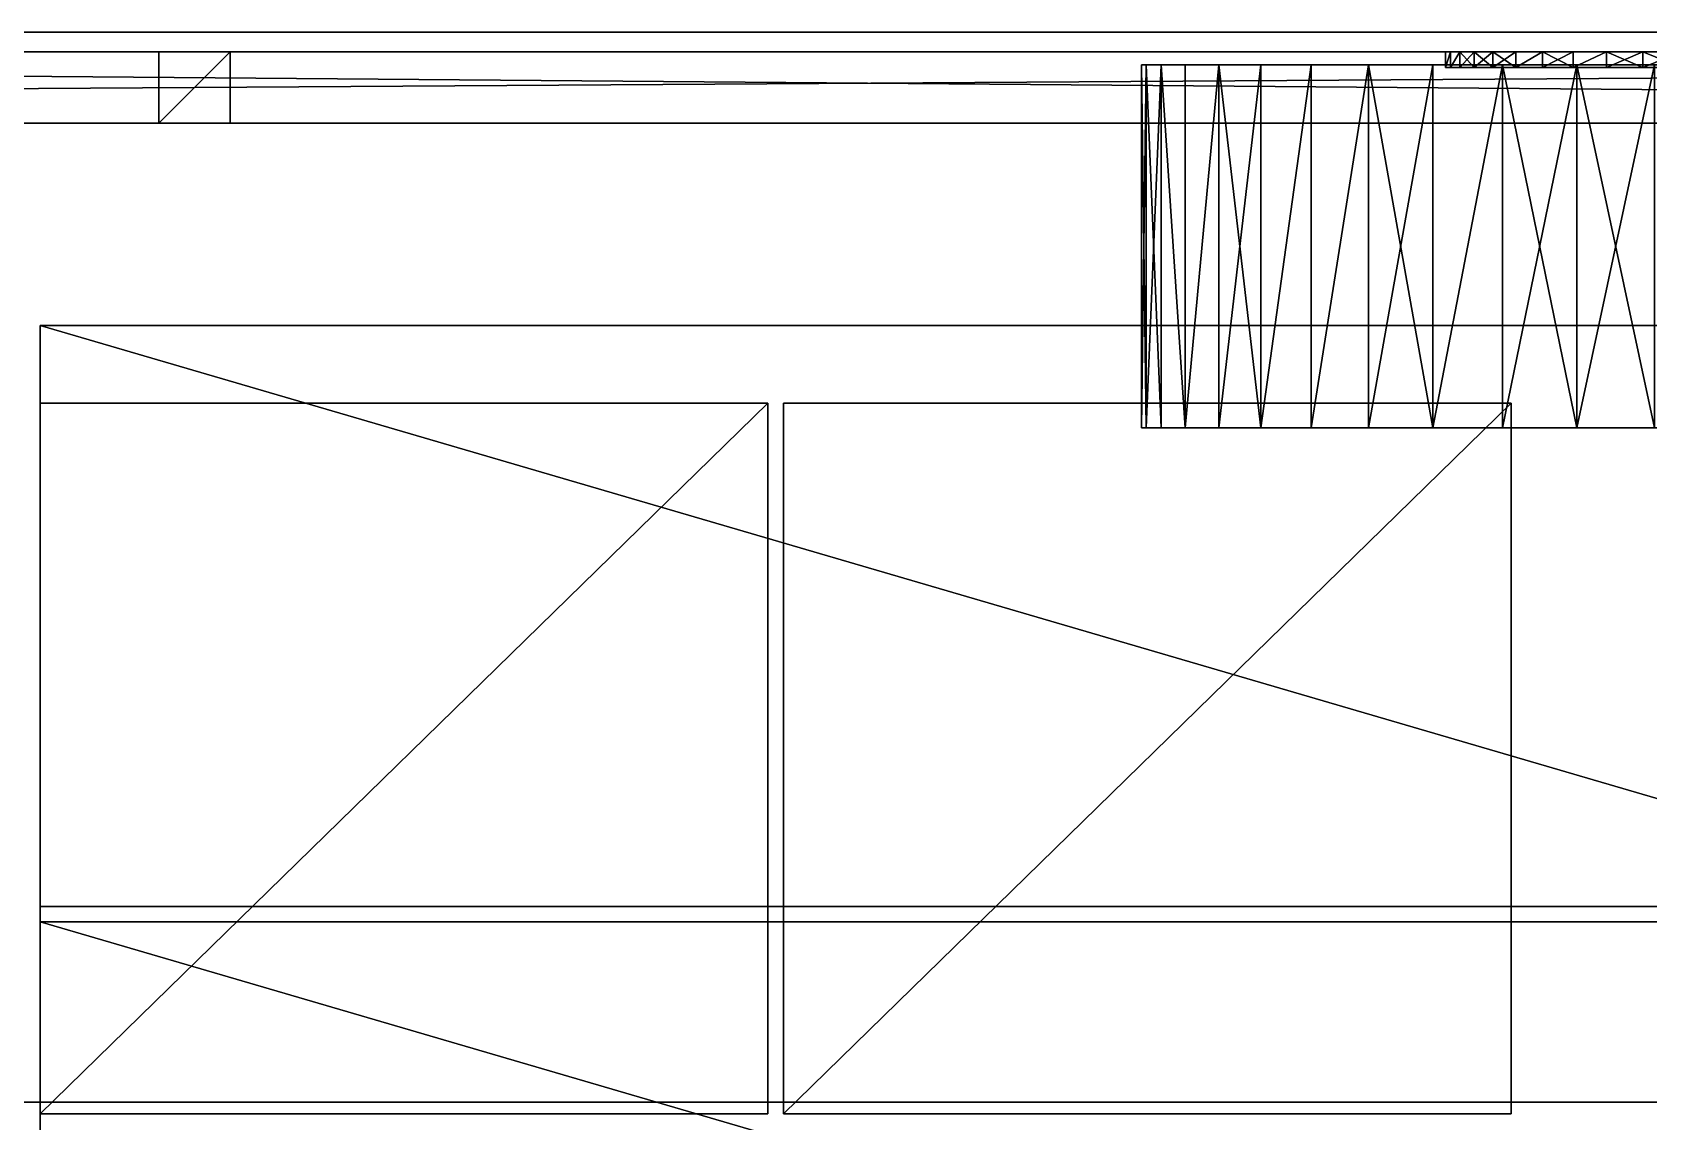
# Model space of a CAD drawing. Header units: millimetres. Extents: x -2700 to 8540, y -1280 to 1295.
# Drawn here: x 4125 to 5371, y 455 to 1295 of the extents above; entities that cross this region are included whole.
import ezdxf

# ---------------------------------------------------------------- set-up
doc = ezdxf.new("R2010")
doc.units = ezdxf.units.MM

msp = doc.modelspace()

# ---------------------------------------------------------------- linework, layer by layer
at = {"layer": 'CAD_75LAB'}
for points in [[(8540, 1295, 1180), (-40, 1295, 1180), (-40, 1295, 1250)], [(8540, 1295, 1250), (8540, 1295, 1180), (-40, 1295, 1250)], [(8540, 1225, 1180), (-40, 1225, 1180), (-40, 1295, 1180)], [(8540, 1295, 1180), (8540, 1225, 1180), (-40, 1295, 1180)], [(8540, 1225, 1250), (-40, 1295, 1250), (-40, 1225, 1250)], [(8540, 1295, 1250), (-40, 1295, 1250), (8540, 1225, 1250)], [(8540, 1280, 1090), (-40, 1280, 1090), (-40, 1280, 1180)], [(8540, 1280, 1180), (8540, 1280, 1090), (-40, 1280, 1180)], [(8540, -1280, 1090), (-40, -1280, 1090), (-40, 1280, 1090)], [(8540, 1280, 1090), (8540, -1280, 1090), (-40, 1280, 1090)], [(8540, -1280, 1180), (-40, 1280, 1180), (-40, -1280, 1180)], [(8540, 1280, 1180), (-40, 1280, 1180), (8540, -1280, 1180)], [(8540, 1280, 3775), (8540, 1280, 3720), (-40, 1280, 3720)], [(8540, 1280, 3775), (-40, 1280, 3720), (-40, 1280, 3775)], [(8540, 1280, 3720), (-40, 1225, 3720), (-40, 1280, 3720)], [(8540, 1280, 3720), (8540, 1225, 3720), (-40, 1225, 3720)], [(8540, 1280, 3775), (-40, 1280, 3775), (-40, 1225, 3775)], [(8540, 1280, 3775), (-40, 1225, 3775), (8540, 1225, 3775)], [(4222.5, 1280, 3720), (4222.5, 1280, 1180), (4222.5, 1225, 1180)], [(4222.5, 1225, 3720), (4222.5, 1280, 3720), (4222.5, 1225, 1180)], [(4222.5, 1280, 3720), (4277.5, 1280, 1180), (4222.5, 1280, 1180)], [(4277.5, 1280, 3720), (4277.5, 1280, 1180), (4222.5, 1280, 3720)], [(4277.5, 1280, 1180), (4222.5, 1225, 1180), (4222.5, 1280, 1180)], [(4277.5, 1280, 1180), (4277.5, 1225, 1180), (4222.5, 1225, 1180)], [(4277.5, 1280, 3720), (4222.5, 1280, 3720), (4222.5, 1225, 3720)], [(4277.5, 1280, 3720), (4222.5, 1225, 3720), (4277.5, 1225, 3720)], [(4277.5, 1280, 3720), (4277.5, 1225, 1180), (4277.5, 1280, 1180)], [(4277.5, 1225, 3720), (4277.5, 1225, 1180), (4277.5, 1280, 3720)], [(5214.47, 1268, 536.33), (5218.19, 1268, 568.77), (5218.19, 1280, 568.77)], [(5214.47, 1268, 536.33), (5218.19, 1280, 568.77), (5214.47, 1280, 536.33)], [(5214.47, 1268, 503.67), (5214.47, 1268, 536.33), (5214.47, 1280, 536.33)], [(5214.47, 1268, 503.67), (5214.47, 1280, 536.33), (5214.47, 1280, 503.67)], [(5214.47, 1268, 503.67), (5214.47, 1280, 503.67), (5218.19, 1280, 471.23)], [(5218.19, 1268, 471.23), (5214.47, 1268, 503.67), (5218.19, 1280, 471.23)], [(5214.47, 1280, 503.67), (5225.58, 1280, 439.42), (5218.19, 1280, 471.23)], [(5218.19, 1280, 568.77), (5214.47, 1280, 503.67), (5214.47, 1280, 536.33)], [(5236.56, 1280, 631.33), (5225.58, 1280, 439.42), (5214.47, 1280, 503.67)], [(5236.56, 1280, 631.33), (5214.47, 1280, 503.67), (5218.19, 1280, 568.77)], [(5218.19, 1268, 568.77), (5225.58, 1268, 600.58), (5225.58, 1280, 600.58)], [(5218.19, 1268, 568.77), (5225.58, 1280, 600.58), (5218.19, 1280, 568.77)], [(5218.19, 1268, 471.23), (5218.19, 1280, 471.23), (5225.58, 1280, 439.42)], [(5225.58, 1268, 439.42), (5218.19, 1268, 471.23), (5225.58, 1280, 439.42)], [(5236.56, 1280, 631.33), (5218.19, 1280, 568.77), (5225.58, 1280, 600.58)], [(5225.58, 1268, 600.58), (5236.56, 1268, 631.33), (5236.56, 1280, 631.33)], [(5225.58, 1268, 600.58), (5236.56, 1280, 631.33), (5225.58, 1280, 600.58)], [(5236.56, 1268, 408.67), (5225.58, 1268, 439.42), (5225.58, 1280, 439.42)], [(5236.56, 1268, 408.67), (5225.58, 1280, 439.42), (5236.56, 1280, 408.67)], [(5225.58, 1280, 439.42), (5250.97, 1280, 379.36), (5236.56, 1280, 408.67)], [(5225.58, 1280, 439.42), (5289.29, 1280, 326.61), (5250.97, 1280, 379.36)], [(5225.58, 1280, 439.42), (5396.24, 1280, 253.49), (5289.29, 1280, 326.61)], [(5268.62, 1280, 688.11), (5225.58, 1280, 439.42), (5236.56, 1280, 631.33)], [(5366.53, 1280, 772.95), (5225.58, 1280, 439.42), (5268.62, 1280, 688.11)], [(5524.47, 1280, 804.95), (5225.58, 1280, 439.42), (5366.53, 1280, 772.95)], [(5524.47, 1280, 804.95), (5396.24, 1280, 253.49), (5225.58, 1280, 439.42)], [(5236.56, 1268, 631.33), (5250.97, 1268, 660.64), (5250.97, 1280, 660.64)], [(5236.56, 1268, 631.33), (5250.97, 1280, 660.64), (5236.56, 1280, 631.33)], [(5250.97, 1268, 379.36), (5236.56, 1268, 408.67), (5236.56, 1280, 408.67)], [(5250.97, 1268, 379.36), (5236.56, 1280, 408.67), (5250.97, 1280, 379.36)], [(5268.62, 1280, 688.11), (5236.56, 1280, 631.33), (5250.97, 1280, 660.64)], [(5250.97, 1268, 660.64), (5268.62, 1268, 688.11), (5268.62, 1280, 688.11)], [(5250.97, 1268, 660.64), (5268.62, 1280, 688.11), (5250.97, 1280, 660.64)], [(5268.62, 1268, 351.89), (5250.97, 1268, 379.36), (5250.97, 1280, 379.36)], [(5268.62, 1268, 351.89), (5250.97, 1280, 379.36), (5268.62, 1280, 351.89)], [(5250.97, 1280, 379.36), (5289.29, 1280, 326.61), (5268.62, 1280, 351.89)], [(5268.62, 1268, 688.11), (5289.29, 1268, 713.39), (5289.29, 1280, 713.39)], [(5268.62, 1268, 688.11), (5289.29, 1280, 713.39), (5268.62, 1280, 688.11)], [(5268.62, 1268, 351.89), (5268.62, 1280, 351.89), (5289.29, 1280, 326.61)], [(5289.29, 1268, 326.61), (5268.62, 1268, 351.89), (5289.29, 1280, 326.61)], [(5338.57, 1280, 756.08), (5268.62, 1280, 688.11), (5289.29, 1280, 713.39)], [(5366.53, 1280, 772.95), (5268.62, 1280, 688.11), (5338.57, 1280, 756.08)], [(5289.29, 1268, 713.39), (5312.71, 1280, 736.14), (5289.29, 1280, 713.39)], [(5289.29, 1268, 713.39), (5312.71, 1268, 736.14), (5312.71, 1280, 736.14)], [(5312.71, 1268, 303.86), (5289.29, 1268, 326.61), (5289.29, 1280, 326.61)], [(5312.71, 1268, 303.86), (5289.29, 1280, 326.61), (5312.71, 1280, 303.86)], [(5366.53, 1280, 267.05), (5312.71, 1280, 303.86), (5289.29, 1280, 326.61)], [(5396.24, 1280, 253.49), (5366.53, 1280, 267.05), (5289.29, 1280, 326.61)], [(5338.57, 1280, 756.08), (5289.29, 1280, 713.39), (5312.71, 1280, 736.14)], [(5312.71, 1268, 736.14), (5338.57, 1280, 756.08), (5312.71, 1280, 736.14)], [(5312.71, 1268, 736.14), (5338.57, 1268, 756.08), (5338.57, 1280, 756.08)], [(5312.71, 1268, 303.86), (5312.71, 1280, 303.86), (5338.57, 1280, 283.92)], [(5338.57, 1268, 283.92), (5312.71, 1268, 303.86), (5338.57, 1280, 283.92)], [(5366.53, 1280, 267.05), (5338.57, 1280, 283.92), (5312.71, 1280, 303.86)], [(5338.57, 1268, 756.08), (5366.53, 1280, 772.95), (5338.57, 1280, 756.08)], [(5338.57, 1268, 756.08), (5366.53, 1268, 772.95), (5366.53, 1280, 772.95)], [(5366.53, 1268, 267.05), (5338.57, 1268, 283.92), (5338.57, 1280, 283.92)], [(5366.53, 1268, 267.05), (5338.57, 1280, 283.92), (5366.53, 1280, 267.05)], [(5366.53, 1268, 772.95), (5396.24, 1280, 786.51), (5366.53, 1280, 772.95)], [(5366.53, 1268, 772.95), (5396.24, 1268, 786.51), (5396.24, 1280, 786.51)], [(5396.24, 1268, 253.49), (5366.53, 1268, 267.05), (5366.53, 1280, 267.05)], [(5396.24, 1268, 253.49), (5366.53, 1280, 267.05), (5396.24, 1280, 253.49)], [(5524.47, 1280, 804.95), (5366.53, 1280, 772.95), (5396.24, 1280, 786.51)], [(4980, 990, 520), (4983.79, 990, 582.68), (4983.79, 1270, 582.68)], [(4980, 990, 520), (4983.79, 1270, 582.68), (4980, 1270, 520)], [(4983.79, 990, 457.32), (4980, 990, 520), (4980, 1270, 520)], [(4983.79, 990, 457.32), (4980, 1270, 520), (4983.79, 1270, 457.32)], [(4983.79, 1270, 582.68), (4983.79, 1270, 457.32), (4980, 1270, 520)], [(4983.79, 990, 582.68), (4995.11, 990, 644.44), (4995.11, 1270, 644.44)], [(4983.79, 990, 582.68), (4995.11, 1270, 644.44), (4983.79, 1270, 582.68)], [(4995.11, 990, 395.56), (4983.79, 990, 457.32), (4983.79, 1270, 457.32)], [(4995.11, 990, 395.56), (4983.79, 1270, 457.32), (4995.11, 1270, 395.56)], [(4983.79, 1270, 457.32), (5013.79, 1270, 335.61), (4995.11, 1270, 395.56)], [(4983.79, 1270, 457.32), (5110.77, 1270, 175.18), (5072.05, 1270, 224.61)], [(4983.79, 1270, 457.32), (5072.05, 1270, 224.61), (5013.79, 1270, 335.61)], [(4983.79, 1270, 457.32), (5375.56, 1270, 15.11), (5110.77, 1270, 175.18)], [(5013.79, 1270, 704.39), (4983.79, 1270, 582.68), (4995.11, 1270, 644.44)], [(5110.77, 1270, 864.82), (4983.79, 1270, 582.68), (5013.79, 1270, 704.39)], [(6004.89, 1270, 395.56), (4983.79, 1270, 582.68), (5110.77, 1270, 864.82)], [(6004.89, 1270, 395.56), (5375.56, 1270, 15.11), (4983.79, 1270, 457.32)], [(6004.89, 1270, 395.56), (4983.79, 1270, 457.32), (4983.79, 1270, 582.68)], [(5013.79, 990, 704.39), (5013.79, 1270, 704.39), (4995.11, 1270, 644.44)], [(4995.11, 990, 644.44), (5013.79, 990, 704.39), (4995.11, 1270, 644.44)], [(5013.79, 990, 335.61), (4995.11, 990, 395.56), (4995.11, 1270, 395.56)], [(5013.79, 990, 335.61), (4995.11, 1270, 395.56), (5013.79, 1270, 335.61)], [(5013.79, 990, 704.39), (5039.56, 1270, 761.66), (5013.79, 1270, 704.39)], [(5013.79, 990, 704.39), (5039.56, 990, 761.66), (5039.56, 1270, 761.66)], [(5013.79, 990, 335.61), (5013.79, 1270, 335.61), (5039.56, 1270, 278.34)], [(5039.56, 990, 278.34), (5013.79, 990, 335.61), (5039.56, 1270, 278.34)], [(5013.79, 1270, 335.61), (5072.05, 1270, 224.61), (5039.56, 1270, 278.34)], [(5110.77, 1270, 864.82), (5013.79, 1270, 704.39), (5039.56, 1270, 761.66)], [(5039.56, 990, 761.66), (5072.05, 1270, 815.39), (5039.56, 1270, 761.66)], [(5039.56, 990, 761.66), (5072.05, 990, 815.39), (5072.05, 1270, 815.39)], [(5072.05, 990, 224.61), (5039.56, 990, 278.34), (5039.56, 1270, 278.34)], [(5072.05, 990, 224.61), (5039.56, 1270, 278.34), (5072.05, 1270, 224.61)], [(5110.77, 1270, 864.82), (5039.56, 1270, 761.66), (5072.05, 1270, 815.39)], [(5072.05, 990, 815.39), (5110.77, 1270, 864.82), (5072.05, 1270, 815.39)], [(5072.05, 990, 815.39), (5110.77, 990, 864.82), (5110.77, 1270, 864.82)], [(5072.05, 990, 224.61), (5072.05, 1270, 224.61), (5110.77, 1270, 175.18)], [(5110.77, 990, 175.18), (5072.05, 990, 224.61), (5110.77, 1270, 175.18)], [(5110.77, 990, 864.82), (5155.18, 1270, 909.23), (5110.77, 1270, 864.82)], [(5110.77, 990, 864.82), (5155.18, 990, 909.23), (5155.18, 1270, 909.23)], [(5110.77, 990, 175.18), (5110.77, 1270, 175.18), (5155.18, 1270, 130.77)], [(5155.18, 990, 130.77), (5110.77, 990, 175.18), (5155.18, 1270, 130.77)], [(5204.61, 1270, 92.05), (5155.18, 1270, 130.77), (5110.77, 1270, 175.18)], [(5375.56, 1270, 15.11), (5204.61, 1270, 92.05), (5110.77, 1270, 175.18)], [(6004.89, 1270, 395.56), (5110.77, 1270, 864.82), (5155.18, 1270, 909.23)], [(5155.18, 990, 909.23), (5204.61, 1270, 947.95), (5155.18, 1270, 909.23)], [(5155.18, 990, 909.23), (5204.61, 990, 947.95), (5204.61, 1270, 947.95)], [(5204.61, 990, 92.05), (5155.18, 990, 130.77), (5155.18, 1270, 130.77)], [(5204.61, 990, 92.05), (5155.18, 1270, 130.77), (5204.61, 1270, 92.05)], [(5315.61, 1270, 1006.21), (5155.18, 1270, 909.23), (5204.61, 1270, 947.95)], [(6004.89, 1270, 395.56), (5155.18, 1270, 909.23), (5315.61, 1270, 1006.21)], [(5204.61, 990, 947.95), (5258.34, 1270, 980.44), (5204.61, 1270, 947.95)], [(5204.61, 990, 947.95), (5258.34, 990, 980.44), (5258.34, 1270, 980.44)], [(5204.61, 990, 92.05), (5204.61, 1270, 92.05), (5258.34, 1270, 59.56)], [(5258.34, 990, 59.56), (5204.61, 990, 92.05), (5258.34, 1270, 59.56)], [(5375.56, 1270, 15.11), (5258.34, 1270, 59.56), (5204.61, 1270, 92.05)], [(5315.61, 1270, 1006.21), (5204.61, 1270, 947.95), (5258.34, 1270, 980.44)], [(5214.47, 1268, 503.67), (5218.19, 1268, 471.23), (5225.58, 1268, 439.42)], [(5218.19, 1268, 568.77), (5214.47, 1268, 536.33), (5214.47, 1268, 503.67)], [(5236.56, 1268, 631.33), (5214.47, 1268, 503.67), (5225.58, 1268, 439.42)], [(5236.56, 1268, 631.33), (5218.19, 1268, 568.77), (5214.47, 1268, 503.67)], [(5236.56, 1268, 631.33), (5225.58, 1268, 600.58), (5218.19, 1268, 568.77)], [(5225.58, 1268, 439.42), (5236.56, 1268, 408.67), (5250.97, 1268, 379.36)], [(5225.58, 1268, 439.42), (5250.97, 1268, 379.36), (5289.29, 1268, 326.61)], [(5225.58, 1268, 439.42), (5289.29, 1268, 326.61), (5396.24, 1268, 253.49)], [(5268.62, 1268, 688.11), (5236.56, 1268, 631.33), (5225.58, 1268, 439.42)], [(5366.53, 1268, 772.95), (5268.62, 1268, 688.11), (5225.58, 1268, 439.42)], [(5524.47, 1268, 804.95), (5366.53, 1268, 772.95), (5225.58, 1268, 439.42)], [(5524.47, 1268, 804.95), (5225.58, 1268, 439.42), (5396.24, 1268, 253.49)], [(5268.62, 1268, 688.11), (5250.97, 1268, 660.64), (5236.56, 1268, 631.33)], [(5250.97, 1268, 379.36), (5268.62, 1268, 351.89), (5289.29, 1268, 326.61)], [(5258.34, 990, 980.44), (5315.61, 1270, 1006.21), (5258.34, 1270, 980.44)], [(5258.34, 990, 980.44), (5315.61, 990, 1006.21), (5315.61, 1270, 1006.21)], [(5315.61, 990, 33.79), (5258.34, 990, 59.56), (5258.34, 1270, 59.56)], [(5315.61, 990, 33.79), (5258.34, 1270, 59.56), (5315.61, 1270, 33.79)], [(5375.56, 1270, 15.11), (5315.61, 1270, 33.79), (5258.34, 1270, 59.56)], [(5338.57, 1268, 756.08), (5289.29, 1268, 713.39), (5268.62, 1268, 688.11)], [(5366.53, 1268, 772.95), (5338.57, 1268, 756.08), (5268.62, 1268, 688.11)], [(5366.53, 1268, 267.05), (5289.29, 1268, 326.61), (5312.71, 1268, 303.86)], [(5396.24, 1268, 253.49), (5289.29, 1268, 326.61), (5366.53, 1268, 267.05)], [(5338.57, 1268, 756.08), (5312.71, 1268, 736.14), (5289.29, 1268, 713.39)], [(5366.53, 1268, 267.05), (5312.71, 1268, 303.86), (5338.57, 1268, 283.92)], [(5315.61, 990, 1006.21), (5375.56, 1270, 1024.89), (5315.61, 1270, 1006.21)], [(5315.61, 990, 1006.21), (5375.56, 990, 1024.89), (5375.56, 1270, 1024.89)], [(5375.56, 990, 15.11), (5315.61, 990, 33.79), (5315.61, 1270, 33.79)], [(5375.56, 990, 15.11), (5315.61, 1270, 33.79), (5375.56, 1270, 15.11)], [(5437.32, 1270, 1036.21), (5315.61, 1270, 1006.21), (5375.56, 1270, 1024.89)], [(5795.39, 1270, 947.95), (5315.61, 1270, 1006.21), (5437.32, 1270, 1036.21)], [(5927.95, 1270, 815.39), (6004.89, 1270, 395.56), (5315.61, 1270, 1006.21)], [(5927.95, 1270, 815.39), (5315.61, 1270, 1006.21), (5795.39, 1270, 947.95)], [(5524.47, 1268, 804.95), (5396.24, 1268, 786.51), (5366.53, 1268, 772.95)], [(8540, 1225, 3775), (-40, 1225, 3720), (8540, 1225, 3720)], [(8540, 1225, 3775), (-40, 1225, 3775), (-40, 1225, 3720)], [(8540, 1225, 1180), (-40, 1225, 1250), (-40, 1225, 1180)], [(8540, 1225, 1250), (-40, 1225, 1250), (8540, 1225, 1180)], [(4222.5, 1225, 3720), (4222.5, 1225, 1180), (4277.5, 1225, 1180)], [(4277.5, 1225, 3720), (4222.5, 1225, 3720), (4277.5, 1225, 1180)], [(4131, 621, 1183), (4131, 1069, 1297), (4131, 1069, 1183)], [(4131, 621, 1297), (4131, 1069, 1297), (4131, 621, 1183)], [(5662, 1069, 1297), (5662, 1069, 1183), (4131, 1069, 1183)], [(5662, 1069, 1297), (4131, 1069, 1183), (4131, 1069, 1297)], [(5662, 621, 1183), (4131, 621, 1183), (4131, 1069, 1183)], [(5662, 1069, 1183), (5662, 621, 1183), (4131, 1069, 1183)], [(5662, 621, 1297), (4131, 1069, 1297), (4131, 621, 1297)], [(5662, 1069, 1297), (4131, 1069, 1297), (5662, 621, 1297)], [(4131, 621, 1303), (4131, 1069, 1417), (4131, 1069, 1303)], [(4131, 621, 1417), (4131, 1069, 1417), (4131, 621, 1303)], [(5662, 1069, 1417), (5662, 1069, 1303), (4131, 1069, 1303)], [(5662, 1069, 1417), (4131, 1069, 1303), (4131, 1069, 1417)], [(5662, 621, 1303), (4131, 621, 1303), (4131, 1069, 1303)], [(5662, 1069, 1303), (5662, 621, 1303), (4131, 1069, 1303)], [(5662, 621, 1417), (4131, 1069, 1417), (4131, 621, 1417)], [(5662, 1069, 1417), (4131, 1069, 1417), (5662, 621, 1417)], [(4131, 621, 1423), (4131, 1069, 1537), (4131, 1069, 1423)], [(4131, 621, 1537), (4131, 1069, 1537), (4131, 621, 1423)], [(5662, 1069, 1537), (5662, 1069, 1423), (4131, 1069, 1423)], [(5662, 1069, 1537), (4131, 1069, 1423), (4131, 1069, 1537)], [(5662, 621, 1423), (4131, 621, 1423), (4131, 1069, 1423)], [(5662, 1069, 1423), (5662, 621, 1423), (4131, 1069, 1423)], [(5662, 621, 1537), (4131, 1069, 1537), (4131, 621, 1537)], [(5662, 1069, 1537), (4131, 1069, 1537), (5662, 621, 1537)], [(4131, 621, 1543), (4131, 1069, 1657), (4131, 1069, 1543)], [(4131, 621, 1657), (4131, 1069, 1657), (4131, 621, 1543)], [(5662, 1069, 1657), (5662, 1069, 1543), (4131, 1069, 1543)], [(5662, 1069, 1657), (4131, 1069, 1543), (4131, 1069, 1657)], [(5662, 621, 1543), (4131, 621, 1543), (4131, 1069, 1543)], [(5662, 1069, 1543), (5662, 621, 1543), (4131, 1069, 1543)], [(5662, 621, 1657), (4131, 1069, 1657), (4131, 621, 1657)], [(5662, 1069, 1657), (4131, 1069, 1657), (5662, 621, 1657)], [(4131, 621, 1663), (4131, 1069, 1777), (4131, 1069, 1663)], [(4131, 621, 1777), (4131, 1069, 1777), (4131, 621, 1663)], [(5662, 1069, 1777), (5662, 1069, 1663), (4131, 1069, 1663)], [(5662, 1069, 1777), (4131, 1069, 1663), (4131, 1069, 1777)], [(5662, 621, 1663), (4131, 621, 1663), (4131, 1069, 1663)], [(5662, 1069, 1663), (5662, 621, 1663), (4131, 1069, 1663)], [(5662, 621, 1777), (4131, 1069, 1777), (4131, 621, 1777)], [(5662, 1069, 1777), (4131, 1069, 1777), (5662, 621, 1777)], [(4131, 621, 1783), (4131, 1069, 1897), (4131, 1069, 1783)], [(4131, 621, 1897), (4131, 1069, 1897), (4131, 621, 1783)], [(5662, 1069, 1897), (5662, 1069, 1783), (4131, 1069, 1783)], [(5662, 1069, 1897), (4131, 1069, 1783), (4131, 1069, 1897)], [(5662, 621, 1783), (4131, 621, 1783), (4131, 1069, 1783)], [(5662, 1069, 1783), (5662, 621, 1783), (4131, 1069, 1783)], [(5662, 621, 1897), (4131, 1069, 1897), (4131, 621, 1897)], [(5662, 1069, 1897), (4131, 1069, 1897), (5662, 621, 1897)], [(4131, 621, 1903), (4131, 1069, 2017), (4131, 1069, 1903)], [(4131, 621, 2017), (4131, 1069, 2017), (4131, 621, 1903)], [(5662, 1069, 2017), (5662, 1069, 1903), (4131, 1069, 1903)], [(5662, 1069, 2017), (4131, 1069, 1903), (4131, 1069, 2017)], [(5662, 621, 1903), (4131, 621, 1903), (4131, 1069, 1903)], [(5662, 1069, 1903), (5662, 621, 1903), (4131, 1069, 1903)], [(5662, 621, 2017), (4131, 1069, 2017), (4131, 621, 2017)], [(5662, 1069, 2017), (4131, 1069, 2017), (5662, 621, 2017)], [(4131, 621, 2023), (4131, 1069, 2137), (4131, 1069, 2023)], [(4131, 621, 2137), (4131, 1069, 2137), (4131, 621, 2023)], [(5662, 1069, 2137), (5662, 1069, 2023), (4131, 1069, 2023)], [(5662, 1069, 2137), (4131, 1069, 2023), (4131, 1069, 2137)], [(5662, 621, 2023), (4131, 621, 2023), (4131, 1069, 2023)], [(5662, 1069, 2023), (5662, 621, 2023), (4131, 1069, 2023)], [(5662, 621, 2137), (4131, 1069, 2137), (4131, 621, 2137)], [(5662, 1069, 2137), (4131, 1069, 2137), (5662, 621, 2137)], [(4131, 621, 2143), (4131, 1069, 2257), (4131, 1069, 2143)], [(4131, 621, 2257), (4131, 1069, 2257), (4131, 621, 2143)], [(5662, 1069, 2257), (5662, 1069, 2143), (4131, 1069, 2143)], [(5662, 1069, 2257), (4131, 1069, 2143), (4131, 1069, 2257)], [(5662, 621, 2143), (4131, 621, 2143), (4131, 1069, 2143)], [(5662, 1069, 2143), (5662, 621, 2143), (4131, 1069, 2143)], [(5662, 621, 2257), (4131, 1069, 2257), (4131, 621, 2257)], [(5662, 1069, 2257), (4131, 1069, 2257), (5662, 621, 2257)], [(4131, 621, 2263), (4131, 1069, 2377), (4131, 1069, 2263)], [(4131, 621, 2377), (4131, 1069, 2377), (4131, 621, 2263)], [(5662, 1069, 2377), (5662, 1069, 2263), (4131, 1069, 2263)], [(5662, 1069, 2377), (4131, 1069, 2263), (4131, 1069, 2377)], [(5662, 621, 2263), (4131, 621, 2263), (4131, 1069, 2263)], [(5662, 1069, 2263), (5662, 621, 2263), (4131, 1069, 2263)], [(5662, 621, 2377), (4131, 1069, 2377), (4131, 621, 2377)], [(5662, 1069, 2377), (4131, 1069, 2377), (5662, 621, 2377)], [(4131, 621, 2383), (4131, 1069, 2497), (4131, 1069, 2383)], [(4131, 621, 2497), (4131, 1069, 2497), (4131, 621, 2383)], [(5662, 1069, 2497), (5662, 1069, 2383), (4131, 1069, 2383)], [(5662, 1069, 2497), (4131, 1069, 2383), (4131, 1069, 2497)], [(5662, 621, 2383), (4131, 621, 2383), (4131, 1069, 2383)], [(5662, 1069, 2383), (5662, 621, 2383), (4131, 1069, 2383)], [(5662, 621, 2497), (4131, 1069, 2497), (4131, 621, 2497)], [(5662, 1069, 2497), (4131, 1069, 2497), (5662, 621, 2497)], [(4131, 621, 2503), (4131, 1069, 2617), (4131, 1069, 2503)], [(4131, 621, 2617), (4131, 1069, 2617), (4131, 621, 2503)], [(5662, 1069, 2617), (5662, 1069, 2503), (4131, 1069, 2503)], [(5662, 1069, 2617), (4131, 1069, 2503), (4131, 1069, 2617)], [(5662, 621, 2503), (4131, 621, 2503), (4131, 1069, 2503)], [(5662, 1069, 2503), (5662, 621, 2503), (4131, 1069, 2503)], [(5662, 621, 2617), (4131, 1069, 2617), (4131, 621, 2617)], [(5662, 1069, 2617), (4131, 1069, 2617), (5662, 621, 2617)], [(4131, 461, 2623), (4131, 1009, 2767), (4131, 1009, 2623)], [(4131, 461, 2767), (4131, 1009, 2767), (4131, 461, 2623)], [(4692, 1009, 2623), (4131, 1009, 2623), (4131, 1009, 2767)], [(4692, 1009, 2767), (4692, 1009, 2623), (4131, 1009, 2767)], [(4692, 1009, 2623), (4131, 461, 2623), (4131, 1009, 2623)], [(4692, 1009, 2623), (4692, 461, 2623), (4131, 461, 2623)], [(4692, 1009, 2767), (4131, 1009, 2767), (4131, 461, 2767)], [(4692, 1009, 2767), (4131, 461, 2767), (4692, 461, 2767)], [(4131, 461, 2773), (4131, 1009, 2917), (4131, 1009, 2773)], [(4131, 461, 2917), (4131, 1009, 2917), (4131, 461, 2773)], [(4692, 1009, 2773), (4131, 1009, 2773), (4131, 1009, 2917)], [(4692, 1009, 2917), (4692, 1009, 2773), (4131, 1009, 2917)], [(4692, 1009, 2773), (4131, 461, 2773), (4131, 1009, 2773)], [(4692, 1009, 2773), (4692, 461, 2773), (4131, 461, 2773)], [(4692, 1009, 2917), (4131, 1009, 2917), (4131, 461, 2917)], [(4692, 1009, 2917), (4131, 461, 2917), (4692, 461, 2917)], [(4131, 461, 2923), (4131, 1009, 3067), (4131, 1009, 2923)], [(4131, 461, 3067), (4131, 1009, 3067), (4131, 461, 2923)], [(4692, 1009, 2923), (4131, 1009, 2923), (4131, 1009, 3067)], [(4692, 1009, 3067), (4692, 1009, 2923), (4131, 1009, 3067)], [(4692, 1009, 2923), (4131, 461, 2923), (4131, 1009, 2923)], [(4692, 1009, 2923), (4692, 461, 2923), (4131, 461, 2923)], [(4692, 1009, 3067), (4131, 1009, 3067), (4131, 461, 3067)], [(4692, 1009, 3067), (4131, 461, 3067), (4692, 461, 3067)], [(4131, 461, 3073), (4131, 1009, 3217), (4131, 1009, 3073)], [(4131, 461, 3217), (4131, 1009, 3217), (4131, 461, 3073)], [(4692, 1009, 3073), (4131, 1009, 3073), (4131, 1009, 3217)], [(4692, 1009, 3217), (4692, 1009, 3073), (4131, 1009, 3217)], [(4692, 1009, 3073), (4131, 461, 3073), (4131, 1009, 3073)], [(4692, 1009, 3073), (4692, 461, 3073), (4131, 461, 3073)], [(4692, 1009, 3217), (4131, 1009, 3217), (4131, 461, 3217)], [(4692, 1009, 3217), (4131, 461, 3217), (4692, 461, 3217)], [(4131, 461, 3223), (4131, 1009, 3367), (4131, 1009, 3223)], [(4131, 461, 3367), (4131, 1009, 3367), (4131, 461, 3223)], [(4692, 1009, 3223), (4131, 1009, 3223), (4131, 1009, 3367)], [(4692, 1009, 3367), (4692, 1009, 3223), (4131, 1009, 3367)], [(4692, 1009, 3223), (4131, 461, 3223), (4131, 1009, 3223)], [(4692, 1009, 3223), (4692, 461, 3223), (4131, 461, 3223)], [(4692, 1009, 3367), (4131, 1009, 3367), (4131, 461, 3367)], [(4692, 1009, 3367), (4131, 461, 3367), (4692, 461, 3367)], [(4131, 461, 3373), (4131, 1009, 3517), (4131, 1009, 3373)], [(4131, 461, 3517), (4131, 1009, 3517), (4131, 461, 3373)], [(4692, 1009, 3373), (4131, 1009, 3373), (4131, 1009, 3517)], [(4692, 1009, 3517), (4692, 1009, 3373), (4131, 1009, 3517)], [(4692, 1009, 3373), (4131, 461, 3373), (4131, 1009, 3373)], [(4692, 1009, 3373), (4692, 461, 3373), (4131, 461, 3373)], [(4692, 1009, 3517), (4131, 1009, 3517), (4131, 461, 3517)], [(4692, 1009, 3517), (4131, 461, 3517), (4692, 461, 3517)], [(4131, 461, 3523), (4131, 1009, 3667), (4131, 1009, 3523)], [(4131, 461, 3667), (4131, 1009, 3667), (4131, 461, 3523)], [(4692, 1009, 3523), (4131, 1009, 3523), (4131, 1009, 3667)], [(4692, 1009, 3667), (4692, 1009, 3523), (4131, 1009, 3667)], [(4692, 1009, 3523), (4131, 461, 3523), (4131, 1009, 3523)], [(4692, 1009, 3523), (4692, 461, 3523), (4131, 461, 3523)], [(4692, 1009, 3667), (4131, 1009, 3667), (4131, 461, 3667)], [(4692, 1009, 3667), (4131, 461, 3667), (4692, 461, 3667)], [(4692, 461, 2623), (4692, 1009, 2623), (4692, 1009, 2767)], [(4692, 461, 2767), (4692, 461, 2623), (4692, 1009, 2767)], [(4692, 461, 2773), (4692, 1009, 2773), (4692, 1009, 2917)], [(4692, 461, 2917), (4692, 461, 2773), (4692, 1009, 2917)], [(4692, 461, 2923), (4692, 1009, 2923), (4692, 1009, 3067)], [(4692, 461, 3067), (4692, 461, 2923), (4692, 1009, 3067)], [(4692, 461, 3073), (4692, 1009, 3073), (4692, 1009, 3217)], [(4692, 461, 3217), (4692, 461, 3073), (4692, 1009, 3217)], [(4692, 461, 3223), (4692, 1009, 3223), (4692, 1009, 3367)], [(4692, 461, 3367), (4692, 461, 3223), (4692, 1009, 3367)], [(4692, 461, 3373), (4692, 1009, 3373), (4692, 1009, 3517)], [(4692, 461, 3517), (4692, 461, 3373), (4692, 1009, 3517)], [(4692, 461, 3523), (4692, 1009, 3523), (4692, 1009, 3667)], [(4692, 461, 3667), (4692, 461, 3523), (4692, 1009, 3667)], [(4704, 461, 2623), (4704, 1009, 2767), (4704, 1009, 2623)], [(4704, 461, 2767), (4704, 1009, 2767), (4704, 461, 2623)], [(5265, 1009, 2623), (4704, 1009, 2623), (4704, 1009, 2767)], [(5265, 1009, 2767), (5265, 1009, 2623), (4704, 1009, 2767)], [(5265, 1009, 2623), (4704, 461, 2623), (4704, 1009, 2623)], [(5265, 1009, 2623), (5265, 461, 2623), (4704, 461, 2623)], [(5265, 1009, 2767), (4704, 1009, 2767), (4704, 461, 2767)], [(5265, 1009, 2767), (4704, 461, 2767), (5265, 461, 2767)], [(4704, 461, 2773), (4704, 1009, 2917), (4704, 1009, 2773)], [(4704, 461, 2917), (4704, 1009, 2917), (4704, 461, 2773)], [(5265, 1009, 2773), (4704, 1009, 2773), (4704, 1009, 2917)], [(5265, 1009, 2917), (5265, 1009, 2773), (4704, 1009, 2917)], [(5265, 1009, 2773), (4704, 461, 2773), (4704, 1009, 2773)], [(5265, 1009, 2773), (5265, 461, 2773), (4704, 461, 2773)], [(5265, 1009, 2917), (4704, 1009, 2917), (4704, 461, 2917)], [(5265, 1009, 2917), (4704, 461, 2917), (5265, 461, 2917)], [(4704, 461, 2923), (4704, 1009, 3067), (4704, 1009, 2923)], [(4704, 461, 3067), (4704, 1009, 3067), (4704, 461, 2923)], [(5265, 1009, 2923), (4704, 1009, 2923), (4704, 1009, 3067)], [(5265, 1009, 3067), (5265, 1009, 2923), (4704, 1009, 3067)], [(5265, 1009, 2923), (4704, 461, 2923), (4704, 1009, 2923)], [(5265, 1009, 2923), (5265, 461, 2923), (4704, 461, 2923)], [(5265, 1009, 3067), (4704, 1009, 3067), (4704, 461, 3067)], [(5265, 1009, 3067), (4704, 461, 3067), (5265, 461, 3067)], [(4704, 461, 3073), (4704, 1009, 3217), (4704, 1009, 3073)], [(4704, 461, 3217), (4704, 1009, 3217), (4704, 461, 3073)], [(5265, 1009, 3073), (4704, 1009, 3073), (4704, 1009, 3217)], [(5265, 1009, 3217), (5265, 1009, 3073), (4704, 1009, 3217)], [(5265, 1009, 3073), (4704, 461, 3073), (4704, 1009, 3073)], [(5265, 1009, 3073), (5265, 461, 3073), (4704, 461, 3073)], [(5265, 1009, 3217), (4704, 1009, 3217), (4704, 461, 3217)], [(5265, 1009, 3217), (4704, 461, 3217), (5265, 461, 3217)], [(4704, 461, 3223), (4704, 1009, 3367), (4704, 1009, 3223)], [(4704, 461, 3367), (4704, 1009, 3367), (4704, 461, 3223)], [(5265, 1009, 3223), (4704, 1009, 3223), (4704, 1009, 3367)], [(5265, 1009, 3367), (5265, 1009, 3223), (4704, 1009, 3367)], [(5265, 1009, 3223), (4704, 461, 3223), (4704, 1009, 3223)], [(5265, 1009, 3223), (5265, 461, 3223), (4704, 461, 3223)], [(5265, 1009, 3367), (4704, 1009, 3367), (4704, 461, 3367)], [(5265, 1009, 3367), (4704, 461, 3367), (5265, 461, 3367)], [(4704, 461, 3373), (4704, 1009, 3517), (4704, 1009, 3373)], [(4704, 461, 3517), (4704, 1009, 3517), (4704, 461, 3373)], [(5265, 1009, 3373), (4704, 1009, 3373), (4704, 1009, 3517)], [(5265, 1009, 3517), (5265, 1009, 3373), (4704, 1009, 3517)], [(5265, 1009, 3373), (4704, 461, 3373), (4704, 1009, 3373)], [(5265, 1009, 3373), (5265, 461, 3373), (4704, 461, 3373)], [(5265, 1009, 3517), (4704, 1009, 3517), (4704, 461, 3517)], [(5265, 1009, 3517), (4704, 461, 3517), (5265, 461, 3517)], [(4704, 461, 3523), (4704, 1009, 3667), (4704, 1009, 3523)], [(4704, 461, 3667), (4704, 1009, 3667), (4704, 461, 3523)], [(5265, 1009, 3523), (4704, 1009, 3523), (4704, 1009, 3667)], [(5265, 1009, 3667), (5265, 1009, 3523), (4704, 1009, 3667)], [(5265, 1009, 3523), (4704, 461, 3523), (4704, 1009, 3523)], [(5265, 1009, 3523), (5265, 461, 3523), (4704, 461, 3523)], [(5265, 1009, 3667), (4704, 1009, 3667), (4704, 461, 3667)], [(5265, 1009, 3667), (4704, 461, 3667), (5265, 461, 3667)], [(5265, 461, 2623), (5265, 1009, 2623), (5265, 1009, 2767)], [(5265, 461, 2767), (5265, 461, 2623), (5265, 1009, 2767)], [(5265, 461, 2773), (5265, 1009, 2773), (5265, 1009, 2917)], [(5265, 461, 2917), (5265, 461, 2773), (5265, 1009, 2917)], [(5265, 461, 2923), (5265, 1009, 2923), (5265, 1009, 3067)], [(5265, 461, 3067), (5265, 461, 2923), (5265, 1009, 3067)], [(5265, 461, 3073), (5265, 1009, 3073), (5265, 1009, 3217)], [(5265, 461, 3217), (5265, 461, 3073), (5265, 1009, 3217)], [(5265, 461, 3223), (5265, 1009, 3223), (5265, 1009, 3367)], [(5265, 461, 3367), (5265, 461, 3223), (5265, 1009, 3367)], [(5265, 461, 3373), (5265, 1009, 3373), (5265, 1009, 3517)], [(5265, 461, 3517), (5265, 461, 3373), (5265, 1009, 3517)], [(5265, 461, 3523), (5265, 1009, 3523), (5265, 1009, 3667)], [(5265, 461, 3667), (5265, 461, 3523), (5265, 1009, 3667)], [(4983.79, 990, 582.68), (4980, 990, 520), (4983.79, 990, 457.32)], [(4983.79, 990, 457.32), (4995.11, 990, 395.56), (5013.79, 990, 335.61)], [(4983.79, 990, 457.32), (5072.05, 990, 224.61), (5110.77, 990, 175.18)], [(4983.79, 990, 457.32), (5013.79, 990, 335.61), (5072.05, 990, 224.61)], [(4983.79, 990, 457.32), (5110.77, 990, 175.18), (5375.56, 990, 15.11)], [(5013.79, 990, 704.39), (4995.11, 990, 644.44), (4983.79, 990, 582.68)], [(5110.77, 990, 864.82), (5013.79, 990, 704.39), (4983.79, 990, 582.68)], [(6004.89, 990, 395.56), (5110.77, 990, 864.82), (4983.79, 990, 582.68)], [(6004.89, 990, 395.56), (4983.79, 990, 457.32), (5375.56, 990, 15.11)], [(6004.89, 990, 395.56), (4983.79, 990, 582.68), (4983.79, 990, 457.32)], [(5013.79, 990, 335.61), (5039.56, 990, 278.34), (5072.05, 990, 224.61)], [(5110.77, 990, 864.82), (5039.56, 990, 761.66), (5013.79, 990, 704.39)], [(5110.77, 990, 864.82), (5072.05, 990, 815.39), (5039.56, 990, 761.66)], [(5204.61, 990, 92.05), (5110.77, 990, 175.18), (5155.18, 990, 130.77)], [(5375.56, 990, 15.11), (5110.77, 990, 175.18), (5204.61, 990, 92.05)], [(6004.89, 990, 395.56), (5155.18, 990, 909.23), (5110.77, 990, 864.82)], [(5315.61, 990, 1006.21), (5204.61, 990, 947.95), (5155.18, 990, 909.23)], [(6004.89, 990, 395.56), (5315.61, 990, 1006.21), (5155.18, 990, 909.23)], [(5375.56, 990, 15.11), (5204.61, 990, 92.05), (5258.34, 990, 59.56)], [(5315.61, 990, 1006.21), (5258.34, 990, 980.44), (5204.61, 990, 947.95)], [(5375.56, 990, 15.11), (5258.34, 990, 59.56), (5315.61, 990, 33.79)], [(5437.32, 990, 1036.21), (5375.56, 990, 1024.89), (5315.61, 990, 1006.21)], [(5795.39, 990, 947.95), (5437.32, 990, 1036.21), (5315.61, 990, 1006.21)], [(5927.95, 990, 815.39), (5315.61, 990, 1006.21), (6004.89, 990, 395.56)], [(5927.95, 990, 815.39), (5795.39, 990, 947.95), (5315.61, 990, 1006.21)], [(5662, 621, 1297), (4131, 621, 1183), (5662, 621, 1183)], [(5662, 621, 1297), (4131, 621, 1297), (4131, 621, 1183)], [(5662, 621, 1417), (4131, 621, 1303), (5662, 621, 1303)], [(5662, 621, 1417), (4131, 621, 1417), (4131, 621, 1303)], [(5662, 621, 1537), (4131, 621, 1423), (5662, 621, 1423)], [(5662, 621, 1537), (4131, 621, 1537), (4131, 621, 1423)], [(5662, 621, 1657), (4131, 621, 1543), (5662, 621, 1543)], [(5662, 621, 1657), (4131, 621, 1657), (4131, 621, 1543)], [(5662, 621, 1777), (4131, 621, 1663), (5662, 621, 1663)], [(5662, 621, 1777), (4131, 621, 1777), (4131, 621, 1663)], [(5662, 621, 1897), (4131, 621, 1783), (5662, 621, 1783)], [(5662, 621, 1897), (4131, 621, 1897), (4131, 621, 1783)], [(5662, 621, 2017), (4131, 621, 1903), (5662, 621, 1903)], [(5662, 621, 2017), (4131, 621, 2017), (4131, 621, 1903)], [(5662, 621, 2137), (4131, 621, 2023), (5662, 621, 2023)], [(5662, 621, 2137), (4131, 621, 2137), (4131, 621, 2023)], [(5662, 621, 2257), (4131, 621, 2143), (5662, 621, 2143)], [(5662, 621, 2257), (4131, 621, 2257), (4131, 621, 2143)], [(5662, 621, 2377), (4131, 621, 2263), (5662, 621, 2263)], [(5662, 621, 2377), (4131, 621, 2377), (4131, 621, 2263)], [(5662, 621, 2497), (4131, 621, 2383), (5662, 621, 2383)], [(5662, 621, 2497), (4131, 621, 2497), (4131, 621, 2383)], [(5662, 621, 2617), (4131, 621, 2503), (5662, 621, 2503)], [(5662, 621, 2617), (4131, 621, 2617), (4131, 621, 2503)], [(4131, 161, 1183), (4131, 609, 1297), (4131, 609, 1183)], [(4131, 161, 1297), (4131, 609, 1297), (4131, 161, 1183)], [(5662, 609, 1297), (5662, 609, 1183), (4131, 609, 1183)], [(5662, 609, 1297), (4131, 609, 1183), (4131, 609, 1297)], [(5662, 161, 1183), (4131, 161, 1183), (4131, 609, 1183)], [(5662, 609, 1183), (5662, 161, 1183), (4131, 609, 1183)], [(5662, 161, 1297), (4131, 609, 1297), (4131, 161, 1297)], [(5662, 609, 1297), (4131, 609, 1297), (5662, 161, 1297)], [(4131, 161, 1303), (4131, 609, 1417), (4131, 609, 1303)], [(4131, 161, 1417), (4131, 609, 1417), (4131, 161, 1303)], [(5662, 609, 1417), (5662, 609, 1303), (4131, 609, 1303)], [(5662, 609, 1417), (4131, 609, 1303), (4131, 609, 1417)], [(5662, 161, 1303), (4131, 161, 1303), (4131, 609, 1303)], [(5662, 609, 1303), (5662, 161, 1303), (4131, 609, 1303)], [(5662, 161, 1417), (4131, 609, 1417), (4131, 161, 1417)], [(5662, 609, 1417), (4131, 609, 1417), (5662, 161, 1417)], [(4131, 161, 1423), (4131, 609, 1537), (4131, 609, 1423)], [(4131, 161, 1537), (4131, 609, 1537), (4131, 161, 1423)], [(5662, 609, 1537), (5662, 609, 1423), (4131, 609, 1423)], [(5662, 609, 1537), (4131, 609, 1423), (4131, 609, 1537)], [(5662, 161, 1423), (4131, 161, 1423), (4131, 609, 1423)], [(5662, 609, 1423), (5662, 161, 1423), (4131, 609, 1423)], [(5662, 161, 1537), (4131, 609, 1537), (4131, 161, 1537)], [(5662, 609, 1537), (4131, 609, 1537), (5662, 161, 1537)], [(4131, 161, 1543), (4131, 609, 1657), (4131, 609, 1543)], [(4131, 161, 1657), (4131, 609, 1657), (4131, 161, 1543)], [(5662, 609, 1657), (5662, 609, 1543), (4131, 609, 1543)], [(5662, 609, 1657), (4131, 609, 1543), (4131, 609, 1657)], [(5662, 161, 1543), (4131, 161, 1543), (4131, 609, 1543)], [(5662, 609, 1543), (5662, 161, 1543), (4131, 609, 1543)], [(5662, 161, 1657), (4131, 609, 1657), (4131, 161, 1657)], [(5662, 609, 1657), (4131, 609, 1657), (5662, 161, 1657)], [(4131, 161, 1663), (4131, 609, 1777), (4131, 609, 1663)], [(4131, 161, 1777), (4131, 609, 1777), (4131, 161, 1663)], [(5662, 609, 1777), (5662, 609, 1663), (4131, 609, 1663)], [(5662, 609, 1777), (4131, 609, 1663), (4131, 609, 1777)], [(5662, 161, 1663), (4131, 161, 1663), (4131, 609, 1663)], [(5662, 609, 1663), (5662, 161, 1663), (4131, 609, 1663)], [(5662, 161, 1777), (4131, 609, 1777), (4131, 161, 1777)], [(5662, 609, 1777), (4131, 609, 1777), (5662, 161, 1777)], [(4131, 161, 1783), (4131, 609, 1897), (4131, 609, 1783)], [(4131, 161, 1897), (4131, 609, 1897), (4131, 161, 1783)], [(5662, 609, 1897), (5662, 609, 1783), (4131, 609, 1783)], [(5662, 609, 1897), (4131, 609, 1783), (4131, 609, 1897)], [(5662, 161, 1783), (4131, 161, 1783), (4131, 609, 1783)], [(5662, 609, 1783), (5662, 161, 1783), (4131, 609, 1783)], [(5662, 161, 1897), (4131, 609, 1897), (4131, 161, 1897)], [(5662, 609, 1897), (4131, 609, 1897), (5662, 161, 1897)], [(4131, 161, 1903), (4131, 609, 2017), (4131, 609, 1903)], [(4131, 161, 2017), (4131, 609, 2017), (4131, 161, 1903)], [(5662, 609, 2017), (5662, 609, 1903), (4131, 609, 1903)], [(5662, 609, 2017), (4131, 609, 1903), (4131, 609, 2017)], [(5662, 161, 1903), (4131, 161, 1903), (4131, 609, 1903)], [(5662, 609, 1903), (5662, 161, 1903), (4131, 609, 1903)], [(5662, 161, 2017), (4131, 609, 2017), (4131, 161, 2017)], [(5662, 609, 2017), (4131, 609, 2017), (5662, 161, 2017)], [(4131, 161, 2023), (4131, 609, 2137), (4131, 609, 2023)], [(4131, 161, 2137), (4131, 609, 2137), (4131, 161, 2023)], [(5662, 609, 2137), (5662, 609, 2023), (4131, 609, 2023)], [(5662, 609, 2137), (4131, 609, 2023), (4131, 609, 2137)], [(5662, 161, 2023), (4131, 161, 2023), (4131, 609, 2023)], [(5662, 609, 2023), (5662, 161, 2023), (4131, 609, 2023)], [(5662, 161, 2137), (4131, 609, 2137), (4131, 161, 2137)], [(5662, 609, 2137), (4131, 609, 2137), (5662, 161, 2137)], [(4131, 161, 2143), (4131, 609, 2257), (4131, 609, 2143)], [(4131, 161, 2257), (4131, 609, 2257), (4131, 161, 2143)], [(5662, 609, 2257), (5662, 609, 2143), (4131, 609, 2143)], [(5662, 609, 2257), (4131, 609, 2143), (4131, 609, 2257)], [(5662, 161, 2143), (4131, 161, 2143), (4131, 609, 2143)], [(5662, 609, 2143), (5662, 161, 2143), (4131, 609, 2143)], [(5662, 161, 2257), (4131, 609, 2257), (4131, 161, 2257)], [(5662, 609, 2257), (4131, 609, 2257), (5662, 161, 2257)], [(4131, 161, 2263), (4131, 609, 2377), (4131, 609, 2263)], [(4131, 161, 2377), (4131, 609, 2377), (4131, 161, 2263)], [(5662, 609, 2377), (5662, 609, 2263), (4131, 609, 2263)], [(5662, 609, 2377), (4131, 609, 2263), (4131, 609, 2377)], [(5662, 161, 2263), (4131, 161, 2263), (4131, 609, 2263)], [(5662, 609, 2263), (5662, 161, 2263), (4131, 609, 2263)], [(5662, 161, 2377), (4131, 609, 2377), (4131, 161, 2377)], [(5662, 609, 2377), (4131, 609, 2377), (5662, 161, 2377)], [(4131, 161, 2383), (4131, 609, 2497), (4131, 609, 2383)], [(4131, 161, 2497), (4131, 609, 2497), (4131, 161, 2383)], [(5662, 609, 2497), (5662, 609, 2383), (4131, 609, 2383)], [(5662, 609, 2497), (4131, 609, 2383), (4131, 609, 2497)], [(5662, 161, 2383), (4131, 161, 2383), (4131, 609, 2383)], [(5662, 609, 2383), (5662, 161, 2383), (4131, 609, 2383)], [(5662, 161, 2497), (4131, 609, 2497), (4131, 161, 2497)], [(5662, 609, 2497), (4131, 609, 2497), (5662, 161, 2497)], [(4131, 161, 2503), (4131, 609, 2617), (4131, 609, 2503)], [(4131, 161, 2617), (4131, 609, 2617), (4131, 161, 2503)], [(5662, 609, 2617), (5662, 609, 2503), (4131, 609, 2503)], [(5662, 609, 2617), (4131, 609, 2503), (4131, 609, 2617)], [(5662, 161, 2503), (4131, 161, 2503), (4131, 609, 2503)], [(5662, 609, 2503), (5662, 161, 2503), (4131, 609, 2503)], [(5662, 161, 2617), (4131, 609, 2617), (4131, 161, 2617)], [(5662, 609, 2617), (4131, 609, 2617), (5662, 161, 2617)], [(8460, 470, 840), (-2700, 470, 840), (-2700, 470, 1090)], [(8460, 470, 1090), (8460, 470, 840), (-2700, 470, 1090)], [(8460, 470, 840), (-2700, 330, 840), (-2700, 470, 840)], [(8460, 470, 840), (8460, 330, 840), (-2700, 330, 840)], [(8460, 470, 1090), (-2700, 470, 1090), (-2700, 330, 1090)], [(8460, 470, 1090), (-2700, 330, 1090), (8460, 330, 1090)], [(4692, 461, 2623), (4131, 461, 2767), (4131, 461, 2623)], [(4692, 461, 2767), (4131, 461, 2767), (4692, 461, 2623)], [(4692, 461, 2773), (4131, 461, 2917), (4131, 461, 2773)], [(4692, 461, 2917), (4131, 461, 2917), (4692, 461, 2773)], [(4692, 461, 2923), (4131, 461, 3067), (4131, 461, 2923)], [(4692, 461, 3067), (4131, 461, 3067), (4692, 461, 2923)], [(4692, 461, 3073), (4131, 461, 3217), (4131, 461, 3073)], [(4692, 461, 3217), (4131, 461, 3217), (4692, 461, 3073)], [(4692, 461, 3223), (4131, 461, 3367), (4131, 461, 3223)], [(4692, 461, 3367), (4131, 461, 3367), (4692, 461, 3223)], [(4692, 461, 3373), (4131, 461, 3517), (4131, 461, 3373)], [(4692, 461, 3517), (4131, 461, 3517), (4692, 461, 3373)], [(4692, 461, 3523), (4131, 461, 3667), (4131, 461, 3523)], [(4692, 461, 3667), (4131, 461, 3667), (4692, 461, 3523)], [(5265, 461, 2623), (4704, 461, 2767), (4704, 461, 2623)], [(5265, 461, 2767), (4704, 461, 2767), (5265, 461, 2623)], [(5265, 461, 2773), (4704, 461, 2917), (4704, 461, 2773)], [(5265, 461, 2917), (4704, 461, 2917), (5265, 461, 2773)], [(5265, 461, 2923), (4704, 461, 3067), (4704, 461, 2923)], [(5265, 461, 3067), (4704, 461, 3067), (5265, 461, 2923)], [(5265, 461, 3073), (4704, 461, 3217), (4704, 461, 3073)], [(5265, 461, 3217), (4704, 461, 3217), (5265, 461, 3073)], [(5265, 461, 3223), (4704, 461, 3367), (4704, 461, 3223)], [(5265, 461, 3367), (4704, 461, 3367), (5265, 461, 3223)], [(5265, 461, 3373), (4704, 461, 3517), (4704, 461, 3373)], [(5265, 461, 3517), (4704, 461, 3517), (5265, 461, 3373)], [(5265, 461, 3523), (4704, 461, 3667), (4704, 461, 3523)], [(5265, 461, 3667), (4704, 461, 3667), (5265, 461, 3523)]]:
    msp.add_3dface(points, dxfattribs=at)

doc.saveas('drawing.dxf')
